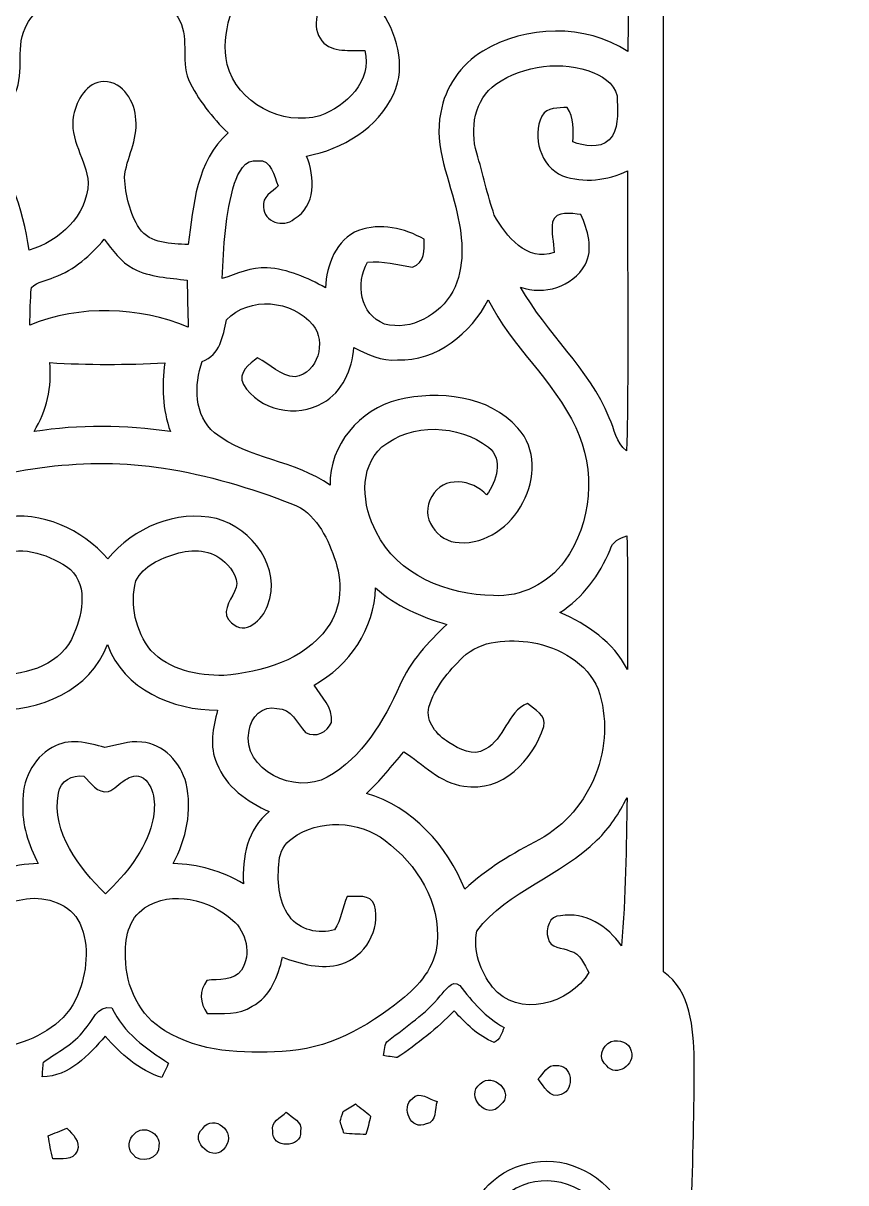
# Model space of a CAD drawing. Header units: centimetres. Extents: x -5.4 to 5.4, y -12.7 to 12.7.
# Drawn here: x -0.62 to 5.4, y -8.07 to 0.43 of the extents above; entities that cross this region are included whole.
import ezdxf

# ---------------------------------------------------------------- set-up
doc = ezdxf.new("R2010")
doc.units = ezdxf.units.CM
doc.header["$MEASUREMENT"] = 0
doc.layers.add('Camada 1', color=7, linetype='Continuous')

msp = doc.modelspace()

# ---------------------------------------------------------------- linework, layer by layer
at = {"layer": 'Camada 1', "color": 156}
for points, knots in [([(-1.06856, 12.66895), (-0.07338, 12.7261), (0.92709, 12.70846), (1.91769, 12.59451), (1.91769, 12.59451), (3.05964, 12.45517), (4.21462, 12.20893), (5.22958, 11.6466), (5.22958, 11.6466), (5.2966, 11.6025), (5.40419, 11.56934), (5.39043, 11.4688), (5.39043, 11.4688), (5.38268, 11.20034), (5.2712, 10.95021), (5.18829, 10.69869), (5.18829, 10.69869), (5.07612, 10.69904), (4.96393, 10.70151), (4.8521, 10.70574), (4.8521, 10.70574), (4.82669, 10.49301), (4.65771, 10.33004), (4.45593, 10.27677), (4.45593, 10.27677), (4.35539, 10.23443), (4.1991, 10.25418), (4.1723, 10.12048), (4.1723, 10.12048), (4.09397, 9.98431), (4.26402, 9.89223), (4.27248, 9.76136), (4.27248, 9.76136), (4.28907, 9.57438), (4.20616, 9.39058), (4.07282, 9.26182), (4.07282, 9.26182), (4.06964, 4.00015), (4.06717, -1.26188), (4.06752, -6.52392), (4.06752, -6.52392), (4.27248, -6.66362), (4.28625, -6.93844), (4.294, -7.16314), (4.294, -7.16314), (4.29436, -7.90363), (4.2499, -8.6427), (4.25097, -9.38318), (4.25097, -9.38318), (4.24144, -10.09049), (4.24921, -10.79816), (4.2365, -11.50513), (4.2365, -11.50513), (4.03718, -11.69387), (3.78459, -11.81735), (3.54541, -11.94859), (3.54541, -11.94859), (2.80282, -12.32358), (1.98825, -12.54371), (1.16416, -12.64214), (1.16416, -12.64214), (0.37923, -12.7247), (-0.41627, -12.72363), (-1.2012, -12.64143), (-1.2012, -12.64143), (-2.01789, -12.5423), (-2.82539, -12.32464), (-3.56234, -11.95422), (-3.56234, -11.95422), (-3.80223, -11.82687), (-4.046, -11.6974), (-4.25379, -11.52102), (-4.25379, -11.52102), (-4.28695, -11.18588), (-4.27214, -10.84826), (-4.27672, -10.51207), (-4.27672, -10.51207), (-4.28271, -9.60191), (-4.27567, -8.69102), (-4.31517, -7.78191), (-4.31517, -7.78191), (-4.31305, -7.44502), (-4.36457, -7.0986), (-4.26931, -6.77016), (-4.26931, -6.77016), (-4.24885, -6.68443), (-4.19559, -6.61423), (-4.13349, -6.55496), (-4.13349, -6.55496), (-4.06964, -6.50592), (-4.09081, -6.41914), (-4.08622, -6.35), (-4.08622, -6.35), (-4.11091, -5.77391), (-4.0774, -5.19747), (-4.09575, -4.62173), (-4.09575, -4.62173), (-4.09716, -0.07126), (-4.09963, 4.47993), (-4.09928, 9.0304), (-4.09928, 9.0304), (-4.10739, 9.12988), (-4.07, 9.25089), (-4.15536, 9.32638), (-4.15536, 9.32638), (-4.31482, 9.50101), (-4.37091, 9.8178), (-4.17512, 9.98677), (-4.17512, 9.98677), (-4.18711, 10.06404), (-4.20933, 10.13918), (-4.23757, 10.21221), (-4.23757, 10.21221), (-4.42348, 10.25666), (-4.62667, 10.29616), (-4.76284, 10.44151), (-4.76284, 10.44151), (-4.8341, 10.51065), (-4.85598, 10.60979), (-4.87079, 10.70397), (-4.87079, 10.70397), (-4.98544, 10.70256), (-5.09975, 10.69939), (-5.2137, 10.69763), (-5.2137, 10.69763), (-5.31071, 10.97103), (-5.43065, 11.24937), (-5.4183, 11.54535), (-5.4183, 11.54535), (-4.98863, 11.82193), (-4.50919, 12.01278), (-4.02412, 12.16836), (-4.02412, 12.16836), (-3.06634, 12.46575), (-2.06657, 12.60404), (-1.06856, 12.66895)], [0, 0, 0, 0, 0.0285714, 0.0285714, 0.0285714, 0.0285714, 0.0571429, 0.0571429, 0.0571429, 0.0571429, 0.0857143, 0.0857143, 0.0857143, 0.0857143, 0.1142857, 0.1142857, 0.1142857, 0.1142857, 0.1428571, 0.1428571, 0.1428571, 0.1428571, 0.1714286, 0.1714286, 0.1714286, 0.1714286, 0.2, 0.2, 0.2, 0.2, 0.2285714, 0.2285714, 0.2285714, 0.2285714, 0.2571429, 0.2571429, 0.2571429, 0.2571429, 0.2857143, 0.2857143, 0.2857143, 0.2857143, 0.3142857, 0.3142857, 0.3142857, 0.3142857, 0.3428571, 0.3428571, 0.3428571, 0.3428571, 0.3714286, 0.3714286, 0.3714286, 0.3714286, 0.4, 0.4, 0.4, 0.4, 0.4285714, 0.4285714, 0.4285714, 0.4285714, 0.4571429, 0.4571429, 0.4571429, 0.4571429, 0.4857143, 0.4857143, 0.4857143, 0.4857143, 0.5142857, 0.5142857, 0.5142857, 0.5142857, 0.5428571, 0.5428571, 0.5428571, 0.5428571, 0.5714286, 0.5714286, 0.5714286, 0.5714286, 0.6, 0.6, 0.6, 0.6, 0.6285714, 0.6285714, 0.6285714, 0.6285714, 0.6571429, 0.6571429, 0.6571429, 0.6571429, 0.6857143, 0.6857143, 0.6857143, 0.6857143, 0.7142857, 0.7142857, 0.7142857, 0.7142857, 0.7428571, 0.7428571, 0.7428571, 0.7428571, 0.7714286, 0.7714286, 0.7714286, 0.7714286, 0.8, 0.8, 0.8, 0.8, 0.8285714, 0.8285714, 0.8285714, 0.8285714, 0.8571429, 0.8571429, 0.8571429, 0.8571429, 0.8857143, 0.8857143, 0.8857143, 0.8857143, 0.9142857, 0.9142857, 0.9142857, 0.9142857, 0.9428571, 0.9428571, 0.9428571, 0.9428571, 1, 1, 1, 1]), ([(2.07963, 1.17756), (2.07963, 1.17756), (2.07963, 1.17756), (2.07963, 1.17756), (2.07963, 1.17756), (1.89934, 1.1063), (1.70249, 1.15958), (1.51623, 1.13171), (1.51623, 1.13171), (1.3215, 1.08584), (1.16592, 0.94192), (1.04985, 0.78527), (1.04985, 0.78527), (0.91617, 0.59655), (0.81915, 0.35877), (0.87171, 0.12522), (0.87171, 0.12522), (0.94438, -0.1584), (1.27458, -0.32702), (1.55046, -0.25188), (1.55046, -0.25188), (1.74201, -0.18062), (1.93674, 0.00387), (1.87854, 0.22718), (1.87854, 0.22718), (1.77236, 0.23388), (1.64394, 0.20672), (1.56457, 0.29739), (1.56457, 0.29739), (1.4859, 0.39792), (1.52259, 0.5669), (1.63583, 0.62723), (1.63583, 0.62723), (1.7519, 0.70272), (1.91169, 0.64805), (1.98649, 0.53939), (1.98649, 0.53939), (2.11172, 0.36159), (2.18687, 0.11852), (2.09196, -0.0896), (2.09196, -0.0896), (1.9759, -0.34042), (1.71732, -0.496), (1.45274, -0.54609), (1.45274, -0.54609), (1.51518, -0.69919), (1.5233, -0.91227), (1.36172, -1.00646), (1.36172, -1.00646), (1.28269, -1.07421), (1.14053, -1.02799), (1.137, -0.91934), (1.137, -0.91934), (1.1236, -0.8449), (1.20156, -0.80997), (1.24354, -0.76446), (1.24354, -0.76446), (1.21391, -0.69249), (1.19839, -0.56938), (1.09431, -0.57996), (1.09431, -0.57996), (0.99764, -0.56656), (0.95215, -0.66852), (0.92569, -0.74365), (0.92569, -0.74365), (0.85407, -0.96943), (0.84561, -1.2086), (0.83467, -1.44356), (0.83467, -1.44356), (0.94085, -1.40828), (1.0481, -1.3596), (1.16275, -1.36489), (1.16275, -1.36489), (1.31585, -1.37371), (1.45908, -1.43686), (1.59103, -1.51095), (1.59103, -1.51095), (1.59914, -1.34408), (1.66792, -1.15746), (1.83373, -1.09007), (1.83373, -1.09007), (1.99354, -1.03363), (2.17063, -1.0728), (2.31422, -1.15569), (2.31422, -1.15569), (2.31846, -1.23506), (2.31775, -1.32679), (2.22956, -1.36065), (2.22956, -1.36065), (2.11983, -1.34372), (2.01117, -1.31056), (1.899, -1.32326), (1.899, -1.32326), (1.81044, -1.4792), (1.8436, -1.70673), (2.02459, -1.77658), (2.02459, -1.77658), (2.22108, -1.8295), (2.42887, -1.70744), (2.52482, -1.53811), (2.52482, -1.53811), (2.6162, -1.36207), (2.60068, -1.15359), (2.55517, -0.96697), (2.55517, -0.96697), (2.50684, -0.72248), (2.38125, -0.48153), (2.43592, -0.22718), (2.43592, -0.22718), (2.46698, -0.04127), (2.58268, 0.12488), (2.74319, 0.2226), (2.74319, 0.2226), (3.06246, 0.4138), (3.49144, 0.42686), (3.80717, 0.21943), (3.80717, 0.21943), (3.80858, 0.44838), (3.81599, 0.67697), (3.81316, 0.90594), (3.81316, 0.90594), (3.73627, 0.84278), (3.65901, 0.77752), (3.56763, 0.73589), (3.56763, 0.73589), (3.42688, 0.66922), (3.2639, 0.68615), (3.12103, 0.62723), (3.12103, 0.62723), (2.98379, 0.56938), (2.82151, 0.5736), (2.68993, 0.64381), (2.68993, 0.64381), (2.62924, 0.67804), (2.56821, 0.73483), (2.5675, 0.80963), (2.5675, 0.80963), (2.56187, 1.05268), (2.56786, 1.29611), (2.56716, 1.53952), (2.56716, 1.53952), (2.43311, 1.3864), (2.27646, 1.24283), (2.07963, 1.17756)], [0, 0, 0, 0, 0.027027, 0.027027, 0.027027, 0.027027, 0.0540541, 0.0540541, 0.0540541, 0.0540541, 0.0810811, 0.0810811, 0.0810811, 0.0810811, 0.1081081, 0.1081081, 0.1081081, 0.1081081, 0.1351351, 0.1351351, 0.1351351, 0.1351351, 0.1621622, 0.1621622, 0.1621622, 0.1621622, 0.1891892, 0.1891892, 0.1891892, 0.1891892, 0.2162162, 0.2162162, 0.2162162, 0.2162162, 0.2432432, 0.2432432, 0.2432432, 0.2432432, 0.2702703, 0.2702703, 0.2702703, 0.2702703, 0.2972973, 0.2972973, 0.2972973, 0.2972973, 0.3243243, 0.3243243, 0.3243243, 0.3243243, 0.3513514, 0.3513514, 0.3513514, 0.3513514, 0.3783784, 0.3783784, 0.3783784, 0.3783784, 0.4054054, 0.4054054, 0.4054054, 0.4054054, 0.4324324, 0.4324324, 0.4324324, 0.4324324, 0.4594595, 0.4594595, 0.4594595, 0.4594595, 0.4864865, 0.4864865, 0.4864865, 0.4864865, 0.5135135, 0.5135135, 0.5135135, 0.5135135, 0.5405405, 0.5405405, 0.5405405, 0.5405405, 0.5675676, 0.5675676, 0.5675676, 0.5675676, 0.5945946, 0.5945946, 0.5945946, 0.5945946, 0.6216216, 0.6216216, 0.6216216, 0.6216216, 0.6486486, 0.6486486, 0.6486486, 0.6486486, 0.6756757, 0.6756757, 0.6756757, 0.6756757, 0.7027027, 0.7027027, 0.7027027, 0.7027027, 0.7297297, 0.7297297, 0.7297297, 0.7297297, 0.7567568, 0.7567568, 0.7567568, 0.7567568, 0.7837838, 0.7837838, 0.7837838, 0.7837838, 0.8108108, 0.8108108, 0.8108108, 0.8108108, 0.8378378, 0.8378378, 0.8378378, 0.8378378, 0.8648649, 0.8648649, 0.8648649, 0.8648649, 0.8918919, 0.8918919, 0.8918919, 0.8918919, 0.9189189, 0.9189189, 0.9189189, 0.9189189, 0.9459459, 0.9459459, 0.9459459, 0.9459459, 1, 1, 1, 1]), ([(-0.28539, 0.67203), (-0.28539, 0.67203), (-0.28539, 0.67203), (-0.28539, 0.67203), (-0.28539, 0.67203), (-0.40357, 0.59302), (-0.5535, 0.5334), (-0.60959, 0.39158), (-0.60959, 0.39158), (-0.68615, 0.23142), (-0.60184, 0.0388), (-0.69956, -0.11394), (-0.69956, -0.11394), (-0.76482, -0.23283), (-0.86501, -0.32702), (-0.97296, -0.40674), (-0.97296, -0.40674), (-0.72036, -0.60854), (-0.62652, -0.9292), (-0.57996, -1.23613), (-0.57996, -1.23613), (-0.35913, -1.16699), (-0.15558, -0.98565), (-0.14676, -0.74117), (-0.14676, -0.74117), (-0.16016, -0.57221), (-0.29069, -0.42262), (-0.25435, -0.24659), (-0.25435, -0.24659), (-0.23071, -0.13616), (-0.16121, -0.00212), (-0.0321, -0.00034), (-0.0321, -0.00034), (0.10936, 0.0007), (0.19861, -0.15239), (0.20072, -0.27975), (0.20072, -0.27975), (0.21978, -0.42862), (0.13158, -0.55986), (0.11747, -0.70379), (0.11747, -0.70379), (0.12876, -0.83255), (0.15592, -0.9666), (0.22789, -1.07631), (0.22789, -1.07631), (0.30868, -1.18921), (0.46002, -1.18745), (0.5842, -1.19486), (0.5842, -1.19486), (0.62442, -0.9084), (0.64416, -0.58103), (0.87806, -0.37677), (0.87806, -0.37677), (0.75988, -0.26353), (0.65687, -0.13299), (0.58702, 0.01517), (0.58702, 0.01517), (0.52951, 0.16157), (0.59689, 0.33513), (0.5094, 0.47237), (0.5094, 0.47237), (0.45402, 0.56127), (0.35243, 0.60184), (0.26882, 0.65792), (0.26882, 0.65792), (0.16369, 0.7179), (0.07691, 0.80186), (-0.01729, 0.87595), (-0.01729, 0.87595), (-0.10971, 0.81209), (-0.18732, 0.72848), (-0.28539, 0.67203)], [0, 0, 0, 0, 0.0526316, 0.0526316, 0.0526316, 0.0526316, 0.1052632, 0.1052632, 0.1052632, 0.1052632, 0.1578947, 0.1578947, 0.1578947, 0.1578947, 0.2105263, 0.2105263, 0.2105263, 0.2105263, 0.2631579, 0.2631579, 0.2631579, 0.2631579, 0.3157895, 0.3157895, 0.3157895, 0.3157895, 0.3684211, 0.3684211, 0.3684211, 0.3684211, 0.4210526, 0.4210526, 0.4210526, 0.4210526, 0.4736842, 0.4736842, 0.4736842, 0.4736842, 0.5263158, 0.5263158, 0.5263158, 0.5263158, 0.5789474, 0.5789474, 0.5789474, 0.5789474, 0.6315789, 0.6315789, 0.6315789, 0.6315789, 0.6842105, 0.6842105, 0.6842105, 0.6842105, 0.7368421, 0.7368421, 0.7368421, 0.7368421, 0.7894737, 0.7894737, 0.7894737, 0.7894737, 0.8421053, 0.8421053, 0.8421053, 0.8421053, 0.8947368, 0.8947368, 0.8947368, 0.8947368, 1, 1, 1, 1]), ([(2.8402, -0.01869), (2.8402, -0.01869), (2.8402, -0.01869), (2.8402, -0.01869), (2.8402, -0.01869), (2.68357, -0.13124), (2.64724, -0.34712), (2.6998, -0.52351), (2.6998, -0.52351), (2.74425, -0.67451), (2.77777, -0.82937), (2.82821, -0.97861), (2.82821, -0.97861), (2.91429, -1.13242), (3.06775, -1.32432), (3.26777, -1.2527), (3.26777, -1.2527), (3.26354, -1.17792), (3.2452, -1.10348), (3.25402, -1.02834), (3.25402, -1.02834), (3.28507, -0.94051), (3.3916, -0.96872), (3.46251, -0.97367), (3.46251, -0.97367), (3.51367, -1.08761), (3.55599, -1.22485), (3.49391, -1.34301), (3.49391, -1.34301), (3.40113, -1.50283), (3.19229, -1.56915), (3.02119, -1.506), (3.02119, -1.506), (3.21062, -1.84326), (3.52142, -2.10114), (3.671, -2.46308), (3.671, -2.46308), (3.7091, -2.54565), (3.71897, -2.64759), (3.79801, -2.7051), (3.79801, -2.7051), (3.81565, -2.02177), (3.80118, -1.33738), (3.80541, -0.65369), (3.80541, -0.65369), (3.65865, -0.72531), (3.48368, -0.74507), (3.32846, -0.69003), (3.32846, -0.69003), (3.16723, -0.62052), (3.10161, -0.40604), (3.17712, -0.25259), (3.17712, -0.25259), (3.2138, -0.18345), (3.29812, -0.19614), (3.36337, -0.18908), (3.36337, -0.18908), (3.41171, -0.26563), (3.41136, -0.35453), (3.40289, -0.44167), (3.40289, -0.44167), (3.48755, -0.47342), (3.59657, -0.49388), (3.67064, -0.42791), (3.67064, -0.42791), (3.74297, -0.35243), (3.72957, -0.23707), (3.72991, -0.14111), (3.72991, -0.14111), (3.73591, -0.0381), (3.64243, 0.02928), (3.55776, 0.06419), (3.55776, 0.06419), (3.32527, 0.1584), (3.04587, 0.12171), (2.8402, -0.01869)], [0, 0, 0, 0, 0.05, 0.05, 0.05, 0.05, 0.1, 0.1, 0.1, 0.1, 0.15, 0.15, 0.15, 0.15, 0.2, 0.2, 0.2, 0.2, 0.25, 0.25, 0.25, 0.25, 0.3, 0.3, 0.3, 0.3, 0.35, 0.35, 0.35, 0.35, 0.4, 0.4, 0.4, 0.4, 0.45, 0.45, 0.45, 0.45, 0.5, 0.5, 0.5, 0.5, 0.55, 0.55, 0.55, 0.55, 0.6, 0.6, 0.6, 0.6, 0.65, 0.65, 0.65, 0.65, 0.7, 0.7, 0.7, 0.7, 0.75, 0.75, 0.75, 0.75, 0.8, 0.8, 0.8, 0.8, 0.85, 0.85, 0.85, 0.85, 0.9, 0.9, 0.9, 0.9, 1, 1, 1, 1]), ([(-0.39758, -1.43298), (-0.39758, -1.43298), (-0.39758, -1.43298), (-0.39758, -1.43298), (-0.39758, -1.43298), (-0.45191, -1.45979), (-0.52034, -1.46578), (-0.56409, -1.50917), (-0.56409, -1.50917), (-0.57291, -1.60055), (-0.5715, -1.69262), (-0.57538, -1.78469), (-0.57538, -1.78469), (-0.20778, -1.63442), (0.22083, -1.64853), (0.58596, -1.79882), (0.58596, -1.79882), (0.58137, -1.68451), (0.57855, -1.5702), (0.57855, -1.45625), (0.57855, -1.45625), (0.44555, -1.43544), (0.30373, -1.43544), (0.18274, -1.36983), (0.18274, -1.36983), (0.09136, -1.32115), (0.02892, -1.23542), (-0.02962, -1.15359), (-0.02962, -1.15359), (-0.12841, -1.27353), (-0.2487, -1.38041), (-0.39758, -1.43298)], [0, 0, 0, 0, 0.1111111, 0.1111111, 0.1111111, 0.1111111, 0.2222222, 0.2222222, 0.2222222, 0.2222222, 0.3333333, 0.3333333, 0.3333333, 0.3333333, 0.4444444, 0.4444444, 0.4444444, 0.4444444, 0.5555556, 0.5555556, 0.5555556, 0.5555556, 0.6666667, 0.6666667, 0.6666667, 0.6666667, 0.7777778, 0.7777778, 0.7777778, 0.7777778, 1, 1, 1, 1]), ([(2.11807, -2.04011), (2.11807, -2.04011), (2.11807, -2.04011), (2.11807, -2.04011), (2.11807, -2.04011), (2.00342, -2.04857), (1.899, -1.99813), (1.79951, -1.94909), (1.79951, -1.94909), (1.78647, -2.10784), (1.71591, -2.27436), (1.57127, -2.35444), (1.57127, -2.35444), (1.38289, -2.46909), (1.10489, -2.40982), (0.99024, -2.21896), (0.99024, -2.21896), (0.94402, -2.13077), (1.03504, -2.0701), (1.09431, -2.02388), (1.09431, -2.02388), (1.18497, -2.07081), (1.2633, -2.159), (1.36983, -2.16288), (1.36983, -2.16288), (1.53458, -2.13642), (1.59985, -1.90605), (1.4993, -1.78257), (1.4993, -1.78257), (1.34796, -1.59985), (1.03363, -1.56951), (0.86571, -1.74659), (0.86571, -1.74659), (0.8403, -1.86619), (0.81915, -2.00271), (0.68721, -2.05069), (0.68721, -2.05069), (0.629, -2.2232), (0.62688, -2.44722), (0.77786, -2.57386), (0.77786, -2.57386), (1.02799, -2.76825), (1.36842, -2.77318), (1.62453, -2.95804), (1.62453, -2.95804), (1.61819, -2.66381), (1.84255, -2.40064), (2.12372, -2.33221), (2.12372, -2.33221), (2.42288, -2.26236), (2.78589, -2.29729), (3.00177, -2.53894), (3.00177, -2.53894), (3.27625, -2.84621), (2.96757, -3.4043), (2.5714, -3.37855), (2.5714, -3.37855), (2.40946, -3.37538), (2.27507, -3.18557), (2.37137, -3.04024), (2.37137, -3.04024), (2.4518, -2.88607), (2.66912, -2.91324), (2.77176, -3.0293), (2.77176, -3.0293), (2.84339, -2.93088), (2.89806, -2.77001), (2.78553, -2.67935), (2.78553, -2.67935), (2.5668, -2.5093), (2.22215, -2.50013), (2.00483, -2.67687), (2.00483, -2.67687), (1.83056, -2.83598), (1.86231, -3.10868), (1.9632, -3.29988), (1.9632, -3.29988), (2.11807, -3.61597), (2.48742, -3.76307), (2.82292, -3.7666), (2.82292, -3.7666), (3.02541, -3.77859), (3.22509, -3.677), (3.34256, -3.5133), (3.34256, -3.5133), (3.54541, -3.23532), (3.57399, -2.84373), (3.42477, -2.53505), (3.42477, -2.53505), (3.2639, -2.18792), (2.95239, -1.94132), (2.78411, -1.59807), (2.78411, -1.59807), (2.65782, -1.84538), (2.407, -2.04998), (2.11807, -2.04011)], [0, 0, 0, 0, 0.04, 0.04, 0.04, 0.04, 0.08, 0.08, 0.08, 0.08, 0.12, 0.12, 0.12, 0.12, 0.16, 0.16, 0.16, 0.16, 0.2, 0.2, 0.2, 0.2, 0.24, 0.24, 0.24, 0.24, 0.28, 0.28, 0.28, 0.28, 0.32, 0.32, 0.32, 0.32, 0.36, 0.36, 0.36, 0.36, 0.4, 0.4, 0.4, 0.4, 0.44, 0.44, 0.44, 0.44, 0.48, 0.48, 0.48, 0.48, 0.52, 0.52, 0.52, 0.52, 0.56, 0.56, 0.56, 0.56, 0.6, 0.6, 0.6, 0.6, 0.64, 0.64, 0.64, 0.64, 0.68, 0.68, 0.68, 0.68, 0.72, 0.72, 0.72, 0.72, 0.76, 0.76, 0.76, 0.76, 0.8, 0.8, 0.8, 0.8, 0.84, 0.84, 0.84, 0.84, 0.88, 0.88, 0.88, 0.88, 0.92, 0.92, 0.92, 0.92, 1, 1, 1, 1]), ([(-0.42932, -2.05951), (-0.42932, -2.05951), (-0.42932, -2.05951), (-0.42932, -2.05951), (-0.42932, -2.05951), (-0.41063, -2.23697), (-0.45191, -2.41265), (-0.54434, -2.5647), (-0.54434, -2.5647), (-0.21378, -2.51213), (0.12381, -2.51741), (0.45507, -2.56399), (0.45507, -2.56399), (0.39511, -2.40276), (0.39334, -2.2299), (0.41346, -2.06128), (0.41346, -2.06128), (0.13263, -2.07573), (-0.14887, -2.07644), (-0.42932, -2.05951)], [0, 0, 0, 0, 0.1666667, 0.1666667, 0.1666667, 0.1666667, 0.3333333, 0.3333333, 0.3333333, 0.3333333, 0.5, 0.5, 0.5, 0.5, 0.6666667, 0.6666667, 0.6666667, 0.6666667, 1, 1, 1, 1]), ([(-1.27423, -3.03354), (-1.27423, -3.03354), (-1.27423, -3.03354), (-1.27423, -3.03354), (-1.27423, -3.03354), (-1.52293, -3.12666), (-1.66652, -3.38349), (-1.70568, -3.63431), (-1.70568, -3.63431), (-1.73389, -3.80929), (-1.66263, -3.99062), (-1.52929, -4.10598), (-1.52929, -4.10598), (-1.33244, -4.27708), (-1.06432, -4.3434), (-0.80856, -4.35222), (-0.80856, -4.35222), (-0.59407, -4.34516), (-0.33513, -4.26931), (-0.2533, -4.04707), (-0.2533, -4.04707), (-0.18345, -3.89254), (-0.14498, -3.66501), (-0.30585, -3.55282), (-0.30585, -3.55282), (-0.45437, -3.46004), (-0.65792, -3.38632), (-0.82161, -3.48438), (-0.82161, -3.48438), (-0.90275, -3.52777), (-0.93698, -3.61667), (-0.96838, -3.69746), (-0.96838, -3.69746), (-0.9338, -3.75708), (-0.89005, -3.81353), (-0.87029, -3.88055), (-0.87029, -3.88055), (-0.88723, -3.94864), (-0.94862, -4.01389), (-1.0241, -4.00332), (-1.0241, -4.00332), (-1.13135, -3.96416), (-1.19133, -3.85056), (-1.21038, -3.74402), (-1.21038, -3.74402), (-1.23789, -3.48543), (-1.02376, -3.24908), (-0.77927, -3.19617), (-0.77927, -3.19617), (-0.49001, -3.14218), (-0.19332, -3.28012), (-0.00458, -3.49708), (-0.00458, -3.49708), (0.1845, -3.26989), (0.49776, -3.13443), (0.79199, -3.2025), (0.79199, -3.2025), (1.05728, -3.27271), (1.27316, -3.56622), (1.16733, -3.84033), (1.16733, -3.84033), (1.13242, -3.94124), (1.00153, -4.06858), (0.9024, -3.96487), (0.9024, -3.96487), (0.81597, -3.90348), (0.89429, -3.80505), (0.92499, -3.73591), (0.92499, -3.73591), (0.97013, -3.65901), (0.90981, -3.57363), (0.85372, -3.52212), (0.85372, -3.52212), (0.75952, -3.429), (0.61382, -3.41982), (0.49388, -3.46039), (0.49388, -3.46039), (0.38099, -3.49496), (0.25717, -3.54717), (0.20179, -3.65901), (0.20179, -3.65901), (0.15487, -3.83258), (0.20072, -4.02731), (0.3115, -4.16772), (0.3115, -4.16772), (0.44591, -4.31129), (0.6558, -4.35539), (0.84596, -4.35115), (0.84596, -4.35115), (1.12572, -4.32859), (1.43157, -4.24074), (1.60479, -4.00332), (1.60479, -4.00332), (1.71591, -3.85621), (1.71626, -3.65478), (1.65593, -3.48721), (1.65593, -3.48721), (1.59914, -3.32987), (1.51518, -3.15877), (1.34866, -3.09527), (1.34866, -3.09527), (1.04386, -2.97673), (0.72743, -2.8843), (0.40428, -2.83174), (0.40428, -2.83174), (-0.16016, -2.74884), (-0.74471, -2.82292), (-1.27423, -3.03354)], [0, 0, 0, 0, 0.0357143, 0.0357143, 0.0357143, 0.0357143, 0.0714286, 0.0714286, 0.0714286, 0.0714286, 0.1071429, 0.1071429, 0.1071429, 0.1071429, 0.1428571, 0.1428571, 0.1428571, 0.1428571, 0.1785714, 0.1785714, 0.1785714, 0.1785714, 0.2142857, 0.2142857, 0.2142857, 0.2142857, 0.25, 0.25, 0.25, 0.25, 0.2857143, 0.2857143, 0.2857143, 0.2857143, 0.3214286, 0.3214286, 0.3214286, 0.3214286, 0.3571429, 0.3571429, 0.3571429, 0.3571429, 0.3928571, 0.3928571, 0.3928571, 0.3928571, 0.4285714, 0.4285714, 0.4285714, 0.4285714, 0.4642857, 0.4642857, 0.4642857, 0.4642857, 0.5, 0.5, 0.5, 0.5, 0.5357143, 0.5357143, 0.5357143, 0.5357143, 0.5714286, 0.5714286, 0.5714286, 0.5714286, 0.6071429, 0.6071429, 0.6071429, 0.6071429, 0.6428571, 0.6428571, 0.6428571, 0.6428571, 0.6785714, 0.6785714, 0.6785714, 0.6785714, 0.7142857, 0.7142857, 0.7142857, 0.7142857, 0.75, 0.75, 0.75, 0.75, 0.7857143, 0.7857143, 0.7857143, 0.7857143, 0.8214286, 0.8214286, 0.8214286, 0.8214286, 0.8571429, 0.8571429, 0.8571429, 0.8571429, 0.8928571, 0.8928571, 0.8928571, 0.8928571, 0.9285714, 0.9285714, 0.9285714, 0.9285714, 1, 1, 1, 1]), ([(3.6777, -3.43005), (3.6777, -3.43005), (3.6777, -3.43005), (3.6777, -3.43005), (3.6777, -3.43005), (3.60115, -3.61526), (3.47802, -3.78071), (3.30941, -3.89113), (3.30941, -3.89113), (3.51119, -3.97686), (3.69992, -4.10703), (3.8033, -4.30671), (3.8033, -4.30671), (3.80259, -3.98003), (3.81105, -3.65371), (3.79906, -3.32739), (3.79906, -3.32739), (3.74614, -3.34644), (3.69252, -3.37043), (3.6777, -3.43005)], [0, 0, 0, 0, 0.1666667, 0.1666667, 0.1666667, 0.1666667, 0.3333333, 0.3333333, 0.3333333, 0.3333333, 0.5, 0.5, 0.5, 0.5, 0.6666667, 0.6666667, 0.6666667, 0.6666667, 1, 1, 1, 1]), ([(1.95862, -3.70945), (1.95862, -3.70945), (1.95862, -3.70945), (1.95862, -3.70945), (1.95862, -3.70945), (1.94839, -4.00931), (1.76847, -4.27918), (1.50812, -4.42207), (1.50812, -4.42207), (1.56174, -4.50639), (1.64853, -4.58681), (1.63583, -4.69582), (1.63583, -4.69582), (1.60548, -4.76815), (1.51694, -4.81117), (1.44604, -4.76849), (1.44604, -4.76849), (1.37971, -4.70675), (1.34408, -4.58752), (1.23577, -4.59458), (1.23577, -4.59458), (1.13171, -4.56635), (1.0414, -4.65737), (1.03116, -4.7558), (1.03116, -4.7558), (0.9726, -5.04754), (1.37512, -5.22676), (1.60338, -5.09729), (1.60338, -5.09729), (1.86124, -4.9537), (2.01894, -4.68524), (2.13642, -4.42348), (2.13642, -4.42348), (2.21156, -4.2485), (2.34421, -4.10845), (2.47931, -3.97791), (2.47931, -3.97791), (2.29129, -3.92077), (2.10502, -3.84422), (1.95862, -3.70945)], [0, 0, 0, 0, 0.0909091, 0.0909091, 0.0909091, 0.0909091, 0.1818182, 0.1818182, 0.1818182, 0.1818182, 0.2727273, 0.2727273, 0.2727273, 0.2727273, 0.3636364, 0.3636364, 0.3636364, 0.3636364, 0.4545455, 0.4545455, 0.4545455, 0.4545455, 0.5454545, 0.5454545, 0.5454545, 0.5454545, 0.6363636, 0.6363636, 0.6363636, 0.6363636, 0.7272727, 0.7272727, 0.7272727, 0.7272727, 0.8181818, 0.8181818, 0.8181818, 0.8181818, 1, 1, 1, 1]), ([(-0.84454, -4.6048), (-0.84454, -4.6048), (-0.84454, -4.6048), (-0.84454, -4.6048), (-0.84454, -4.6048), (-0.80715, -4.72298), (-0.77435, -4.85422), (-0.82727, -4.97346), (-0.82727, -4.97346), (-0.88511, -5.15691), (-1.05092, -5.27332), (-1.21778, -5.35057), (-1.21778, -5.35057), (-1.0555, -5.47687), (-1.01988, -5.68501), (-1.03222, -5.87903), (-1.03222, -5.87903), (-0.87558, -5.78555), (-0.69708, -5.73546), (-0.51469, -5.72981), (-0.51469, -5.72981), (-0.58349, -5.59328), (-0.63641, -5.44405), (-0.62618, -5.28884), (-0.62618, -5.28884), (-0.63253, -5.12762), (-0.55633, -4.95757), (-0.41063, -4.87927), (-0.41063, -4.87927), (-0.29245, -4.8073), (-0.14958, -4.84363), (-0.02611, -4.87927), (-0.02611, -4.87927), (0.06349, -4.86375), (0.15168, -4.82706), (0.24448, -4.83975), (0.24448, -4.83975), (0.40534, -4.85315), (0.53128, -4.99075), (0.57043, -5.14173), (0.57043, -5.14173), (0.61595, -5.34175), (0.57255, -5.55166), (0.47449, -5.72947), (0.47449, -5.72947), (0.65546, -5.73475), (0.83361, -5.78484), (0.98953, -5.87762), (0.98953, -5.87762), (0.98212, -5.6843), (1.01706, -5.47582), (1.17934, -5.34952), (1.17934, -5.34952), (1.01881, -5.27685), (0.85901, -5.1689), (0.79587, -4.99638), (0.79587, -4.99638), (0.7373, -4.87186), (0.76624, -4.73251), (0.80081, -4.60621), (0.80081, -4.60621), (0.47308, -4.60621), (0.11077, -4.45416), (-0.00599, -4.12503), (-0.00599, -4.12503), (-0.13088, -4.46193), (-0.50623, -4.6161), (-0.84454, -4.6048)], [0, 0, 0, 0, 0.0555556, 0.0555556, 0.0555556, 0.0555556, 0.1111111, 0.1111111, 0.1111111, 0.1111111, 0.1666667, 0.1666667, 0.1666667, 0.1666667, 0.2222222, 0.2222222, 0.2222222, 0.2222222, 0.2777778, 0.2777778, 0.2777778, 0.2777778, 0.3333333, 0.3333333, 0.3333333, 0.3333333, 0.3888889, 0.3888889, 0.3888889, 0.3888889, 0.4444444, 0.4444444, 0.4444444, 0.4444444, 0.5, 0.5, 0.5, 0.5, 0.5555556, 0.5555556, 0.5555556, 0.5555556, 0.6111111, 0.6111111, 0.6111111, 0.6111111, 0.6666667, 0.6666667, 0.6666667, 0.6666667, 0.7222222, 0.7222222, 0.7222222, 0.7222222, 0.7777778, 0.7777778, 0.7777778, 0.7777778, 0.8333333, 0.8333333, 0.8333333, 0.8333333, 0.8888889, 0.8888889, 0.8888889, 0.8888889, 1, 1, 1, 1]), ([(2.59749, -4.21852), (2.59749, -4.21852), (2.59749, -4.21852), (2.59749, -4.21852), (2.59749, -4.21852), (2.49273, -4.32187), (2.39182, -4.44005), (2.34879, -4.58364), (2.34879, -4.58364), (2.32339, -4.69299), (2.40805, -4.78861), (2.49485, -4.84222), (2.49485, -4.84222), (2.57174, -4.89055), (2.67404, -4.94875), (2.76189, -4.89196), (2.76189, -4.89196), (2.90617, -4.81787), (2.91923, -4.61963), (3.07233, -4.55648), (3.07233, -4.55648), (3.12173, -4.60409), (3.21344, -4.64043), (3.19088, -4.72581), (3.19088, -4.72581), (3.11431, -4.97134), (2.8829, -5.21158), (2.6049, -5.1622), (2.6049, -5.1622), (2.42746, -5.14173), (2.3054, -4.99709), (2.16605, -4.91137), (2.16605, -4.91137), (2.0761, -5.01438), (1.99248, -5.12375), (1.89089, -5.21582), (1.89089, -5.21582), (2.22744, -5.31459), (2.48496, -5.59822), (2.6116, -5.91819), (2.6116, -5.91819), (2.77318, -5.76791), (2.96333, -5.65431), (3.15877, -5.55412), (3.15877, -5.55412), (3.538, -5.3467), (3.73379, -4.86233), (3.58846, -4.4524), (3.58846, -4.4524), (3.51048, -4.25591), (3.30446, -4.14796), (3.1069, -4.11056), (3.1069, -4.11056), (2.9337, -4.08657), (2.7312, -4.08834), (2.59749, -4.21852)], [0, 0, 0, 0, 0.0666667, 0.0666667, 0.0666667, 0.0666667, 0.1333333, 0.1333333, 0.1333333, 0.1333333, 0.2, 0.2, 0.2, 0.2, 0.2666667, 0.2666667, 0.2666667, 0.2666667, 0.3333333, 0.3333333, 0.3333333, 0.3333333, 0.4, 0.4, 0.4, 0.4, 0.4666667, 0.4666667, 0.4666667, 0.4666667, 0.5333333, 0.5333333, 0.5333333, 0.5333333, 0.6, 0.6, 0.6, 0.6, 0.6666667, 0.6666667, 0.6666667, 0.6666667, 0.7333333, 0.7333333, 0.7333333, 0.7333333, 0.8, 0.8, 0.8, 0.8, 0.8666667, 0.8666667, 0.8666667, 0.8666667, 1, 1, 1, 1]), ([(-0.36617, -5.21475), (-0.36617, -5.21475), (-0.36617, -5.21475), (-0.36617, -5.21475), (-0.36617, -5.21475), (-0.41627, -5.50686), (-0.21554, -5.75804), (-0.02187, -5.951), (-0.02187, -5.951), (0.13053, -5.80707), (0.26987, -5.63633), (0.32173, -5.42924), (0.32173, -5.42924), (0.34748, -5.31883), (0.34995, -5.18478), (0.25822, -5.10292), (0.25822, -5.10292), (0.15487, -5.04754), (0.08536, -5.16361), (0.00175, -5.20242), (0.00175, -5.20242), (-0.0822, -5.21723), (-0.1277, -5.1382), (-0.17992, -5.08952), (-0.17992, -5.08952), (-0.26775, -5.07858), (-0.34924, -5.12268), (-0.36617, -5.21475)], [0, 0, 0, 0, 0.125, 0.125, 0.125, 0.125, 0.25, 0.25, 0.25, 0.25, 0.375, 0.375, 0.375, 0.375, 0.5, 0.5, 0.5, 0.5, 0.625, 0.625, 0.625, 0.625, 0.75, 0.75, 0.75, 0.75, 1, 1, 1, 1]), ([(3.5814, -5.55695), (3.5814, -5.55695), (3.5814, -5.55695), (3.5814, -5.55695), (3.5814, -5.55695), (3.31998, -5.82083), (2.9284, -5.92525), (2.69945, -6.22406), (2.69945, -6.22406), (2.67053, -6.36798), (2.72767, -6.5211), (2.81586, -6.63504), (2.81586, -6.63504), (2.99826, -6.86717), (3.38666, -6.75922), (3.52142, -6.5285), (3.52142, -6.5285), (3.48614, -6.46888), (3.46075, -6.38668), (3.38384, -6.37117), (3.38384, -6.37117), (3.32951, -6.34223), (3.23249, -6.35316), (3.22297, -6.27591), (3.22297, -6.27591), (3.19899, -6.211), (3.2332, -6.10799), (3.31435, -6.11222), (3.31435, -6.11222), (3.49425, -6.08224), (3.66112, -6.18842), (3.76025, -6.33201), (3.76025, -6.33201), (3.7906, -5.9711), (3.79659, -5.60916), (3.80118, -5.24756), (3.80118, -5.24756), (3.7419, -5.35975), (3.67488, -5.46946), (3.5814, -5.55695)], [0, 0, 0, 0, 0.0909091, 0.0909091, 0.0909091, 0.0909091, 0.1818182, 0.1818182, 0.1818182, 0.1818182, 0.2727273, 0.2727273, 0.2727273, 0.2727273, 0.3636364, 0.3636364, 0.3636364, 0.3636364, 0.4545455, 0.4545455, 0.4545455, 0.4545455, 0.5454545, 0.5454545, 0.5454545, 0.5454545, 0.6363636, 0.6363636, 0.6363636, 0.6363636, 0.7272727, 0.7272727, 0.7272727, 0.7272727, 0.8181818, 0.8181818, 0.8181818, 0.8181818, 1, 1, 1, 1]), ([(-2.04082, -5.54177), (-2.04082, -5.54177), (-2.04082, -5.54177), (-2.04082, -5.54177), (-2.04082, -5.54177), (-2.2987, -5.71887), (-2.49449, -6.03144), (-2.44264, -6.35316), (-2.44264, -6.35316), (-2.41158, -6.53908), (-2.26377, -6.67173), (-2.12054, -6.77932), (-2.12054, -6.77932), (-1.89301, -6.94831), (-1.62913, -7.09083), (-1.34055, -7.10459), (-1.34055, -7.10459), (-1.12606, -7.11624), (-0.90628, -7.12187), (-0.69814, -7.05943), (-0.69814, -7.05943), (-0.50236, -7.00792), (-0.30656, -6.89115), (-0.22542, -6.69678), (-0.22542, -6.69678), (-0.15909, -6.53097), (-0.13263, -6.33482), (-0.20884, -6.16761), (-0.20884, -6.16761), (-0.27481, -6.02368), (-0.45332, -5.97041), (-0.60042, -5.98769), (-0.60042, -5.98769), (-0.74295, -6.00886), (-0.88864, -6.06602), (-0.98283, -6.17855), (-0.98283, -6.17855), (-1.05833, -6.26145), (-1.07102, -6.39127), (-1.02693, -6.49181), (-1.02693, -6.49181), (-0.97861, -6.58847), (-0.86184, -6.56872), (-0.77435, -6.59553), (-0.77435, -6.59553), (-0.68085, -6.64069), (-0.69532, -6.7878), (-0.79058, -6.82237), (-0.79058, -6.82237), (-0.92638, -6.85236), (-1.07597, -6.81319), (-1.1751, -6.71476), (-1.1751, -6.71476), (-1.26118, -6.63468), (-1.28588, -6.51581), (-1.3215, -6.40856), (-1.3215, -6.40856), (-1.46473, -6.47982), (-1.64112, -6.51686), (-1.79175, -6.44701), (-1.79175, -6.44701), (-1.94451, -6.37645), (-2.03059, -6.1923), (-1.9872, -6.03037), (-1.9872, -6.03037), (-1.95757, -5.94395), (-1.85632, -5.97675), (-1.78752, -5.97358), (-1.78752, -5.97358), (-1.75331, -6.05296), (-1.7519, -6.1528), (-1.6898, -6.21629), (-1.6898, -6.21629), (-1.55081, -6.25827), (-1.38394, -6.1923), (-1.32927, -6.05367), (-1.32927, -6.05367), (-1.27387, -5.9129), (-1.25482, -5.73439), (-1.33349, -5.59964), (-1.33349, -5.59964), (-1.50707, -5.40173), (-1.83127, -5.40066), (-2.04082, -5.54177)], [0, 0, 0, 0, 0.0454545, 0.0454545, 0.0454545, 0.0454545, 0.0909091, 0.0909091, 0.0909091, 0.0909091, 0.1363636, 0.1363636, 0.1363636, 0.1363636, 0.1818182, 0.1818182, 0.1818182, 0.1818182, 0.2272727, 0.2272727, 0.2272727, 0.2272727, 0.2727273, 0.2727273, 0.2727273, 0.2727273, 0.3181818, 0.3181818, 0.3181818, 0.3181818, 0.3636364, 0.3636364, 0.3636364, 0.3636364, 0.4090909, 0.4090909, 0.4090909, 0.4090909, 0.4545455, 0.4545455, 0.4545455, 0.4545455, 0.5, 0.5, 0.5, 0.5, 0.5454545, 0.5454545, 0.5454545, 0.5454545, 0.5909091, 0.5909091, 0.5909091, 0.5909091, 0.6363636, 0.6363636, 0.6363636, 0.6363636, 0.6818182, 0.6818182, 0.6818182, 0.6818182, 0.7272727, 0.7272727, 0.7272727, 0.7272727, 0.7727273, 0.7727273, 0.7727273, 0.7727273, 0.8181818, 0.8181818, 0.8181818, 0.8181818, 0.8636364, 0.8636364, 0.8636364, 0.8636364, 0.9090909, 0.9090909, 0.9090909, 0.9090909, 1, 1, 1, 1]), ([(1.34654, -5.54601), (1.34654, -5.54601), (1.34654, -5.54601), (1.34654, -5.54601), (1.34654, -5.54601), (1.29151, -5.5827), (1.25694, -5.64515), (1.25236, -5.71112), (1.25236, -5.71112), (1.23718, -5.84799), (1.24178, -6.00039), (1.32644, -6.11645), (1.32644, -6.11645), (1.39912, -6.21841), (1.54164, -6.24804), (1.6577, -6.21488), (1.6577, -6.21488), (1.70709, -6.14257), (1.7152, -6.05013), (1.75048, -5.97076), (1.75048, -5.97076), (1.82033, -5.975), (1.91981, -5.94888), (1.95085, -6.03462), (1.95085, -6.03462), (1.99743, -6.21276), (1.88136, -6.41456), (1.70461, -6.46606), (1.70461, -6.46606), (1.56104, -6.51016), (1.41181, -6.46499), (1.27565, -6.41667), (1.27565, -6.41667), (1.24566, -6.55637), (1.18745, -6.70418), (1.0548, -6.77579), (1.0548, -6.77579), (0.95708, -6.84213), (0.83572, -6.82907), (0.72424, -6.82766), (0.72424, -6.82766), (0.66922, -6.75252), (0.66533, -6.6608), (0.72248, -6.586), (0.72248, -6.586), (0.80892, -6.57472), (0.91897, -6.59411), (0.97508, -6.5105), (0.97508, -6.5105), (1.05092, -6.3955), (1.01318, -6.23076), (0.91015, -6.14398), (0.91015, -6.14398), (0.74153, -5.99263), (0.46601, -5.92313), (0.26599, -6.05472), (0.26599, -6.05472), (0.1471, -6.13233), (0.11888, -6.28685), (0.12629, -6.41914), (0.12629, -6.41914), (0.12629, -6.63081), (0.2293, -6.84705), (0.41521, -6.95571), (0.41521, -6.95571), (0.67062, -7.11164), (0.98248, -7.12364), (1.27282, -7.10635), (1.27282, -7.10635), (1.59914, -7.09682), (1.89652, -6.92891), (2.14524, -6.72923), (2.14524, -6.72923), (2.27471, -6.62586), (2.39535, -6.48794), (2.40875, -6.31542), (2.40875, -6.31542), (2.43874, -6.01661), (2.26094, -5.73405), (2.02847, -5.56048), (2.02847, -5.56048), (1.83444, -5.41408), (1.54445, -5.39925), (1.34654, -5.54601)], [0, 0, 0, 0, 0.0454545, 0.0454545, 0.0454545, 0.0454545, 0.0909091, 0.0909091, 0.0909091, 0.0909091, 0.1363636, 0.1363636, 0.1363636, 0.1363636, 0.1818182, 0.1818182, 0.1818182, 0.1818182, 0.2272727, 0.2272727, 0.2272727, 0.2272727, 0.2727273, 0.2727273, 0.2727273, 0.2727273, 0.3181818, 0.3181818, 0.3181818, 0.3181818, 0.3636364, 0.3636364, 0.3636364, 0.3636364, 0.4090909, 0.4090909, 0.4090909, 0.4090909, 0.4545455, 0.4545455, 0.4545455, 0.4545455, 0.5, 0.5, 0.5, 0.5, 0.5454545, 0.5454545, 0.5454545, 0.5454545, 0.5909091, 0.5909091, 0.5909091, 0.5909091, 0.6363636, 0.6363636, 0.6363636, 0.6363636, 0.6818182, 0.6818182, 0.6818182, 0.6818182, 0.7272727, 0.7272727, 0.7272727, 0.7272727, 0.7727273, 0.7727273, 0.7727273, 0.7727273, 0.8181818, 0.8181818, 0.8181818, 0.8181818, 0.8636364, 0.8636364, 0.8636364, 0.8636364, 0.9090909, 0.9090909, 0.9090909, 0.9090909, 1, 1, 1, 1]), ([(2.43204, -6.6996), (2.43204, -6.6996), (2.43204, -6.6996), (2.43204, -6.6996), (2.43204, -6.6996), (2.32621, -6.83119), (2.18439, -6.92326), (2.05281, -7.02663), (2.05281, -7.02663), (2.01753, -7.05097), (2.02776, -7.1007), (2.01577, -7.13739), (2.01577, -7.13739), (2.04082, -7.14128), (2.09091, -7.14833), (2.11632, -7.15186), (2.11632, -7.15186), (2.26589, -7.05131), (2.4077, -6.93844), (2.53471, -6.81002), (2.53471, -6.81002), (2.61937, -6.90174), (2.70898, -6.99452), (2.82787, -7.04074), (2.82787, -7.04074), (2.8716, -7.01922), (2.88254, -6.97159), (2.89984, -6.93103), (2.89984, -6.93103), (2.76506, -6.85765), (2.667, -6.74229), (2.57493, -6.62305), (2.57493, -6.62305), (2.51529, -6.57331), (2.47049, -6.66467), (2.43204, -6.6996)], [0, 0, 0, 0, 0.1, 0.1, 0.1, 0.1, 0.2, 0.2, 0.2, 0.2, 0.3, 0.3, 0.3, 0.3, 0.4, 0.4, 0.4, 0.4, 0.5, 0.5, 0.5, 0.5, 0.6, 0.6, 0.6, 0.6, 0.7, 0.7, 0.7, 0.7, 0.8, 0.8, 0.8, 0.8, 1, 1, 1, 1]), ([(-0.17604, -6.95042), (-0.17604, -6.95042), (-0.17604, -6.95042), (-0.17604, -6.95042), (-0.17604, -6.95042), (-0.25364, -7.05414), (-0.37358, -7.10917), (-0.47483, -7.18538), (-0.47483, -7.18538), (-0.48012, -7.221), (-0.48294, -7.25699), (-0.48365, -7.29368), (-0.48365, -7.29368), (-0.28821, -7.28909), (-0.14145, -7.13317), (-0.02258, -6.99452), (-0.02258, -6.99452), (0.09065, -7.12505), (0.22436, -7.24217), (0.39088, -7.29862), (0.39088, -7.29862), (0.40357, -7.2718), (0.42898, -7.21854), (0.44167, -7.19172), (0.44167, -7.19172), (0.27622, -7.0873), (0.11112, -6.96877), (0.0254, -6.78638), (0.0254, -6.78638), (-0.08361, -6.76416), (-0.11465, -6.88764), (-0.17604, -6.95042)], [0, 0, 0, 0, 0.1111111, 0.1111111, 0.1111111, 0.1111111, 0.2222222, 0.2222222, 0.2222222, 0.2222222, 0.3333333, 0.3333333, 0.3333333, 0.3333333, 0.4444444, 0.4444444, 0.4444444, 0.4444444, 0.5555556, 0.5555556, 0.5555556, 0.5555556, 0.6666667, 0.6666667, 0.6666667, 0.6666667, 0.7777778, 0.7777778, 0.7777778, 0.7777778, 1, 1, 1, 1]), ([(3.6844, -7.03403), (3.6844, -7.03403), (3.6844, -7.03403), (3.6844, -7.03403), (3.6844, -7.03403), (3.61314, -7.06191), (3.58668, -7.16455), (3.653, -7.21254), (3.653, -7.21254), (3.71934, -7.29933), (3.86574, -7.20266), (3.8308, -7.1053), (3.8308, -7.1053), (3.82023, -7.03791), (3.7419, -7.01569), (3.6844, -7.03403)], [0, 0, 0, 0, 0.2, 0.2, 0.2, 0.2, 0.4, 0.4, 0.4, 0.4, 0.6, 0.6, 0.6, 0.6, 1, 1, 1, 1]), ([(3.14888, -7.30603), (3.14888, -7.30603), (3.14888, -7.30603), (3.14888, -7.30603), (3.14888, -7.30603), (3.19405, -7.36141), (3.22967, -7.45596), (3.31893, -7.42173), (3.31893, -7.42173), (3.42335, -7.38504), (3.39972, -7.19561), (3.28117, -7.20972), (3.28117, -7.20972), (3.21734, -7.19771), (3.19122, -7.27287), (3.14888, -7.30603)], [0, 0, 0, 0, 0.2, 0.2, 0.2, 0.2, 0.4, 0.4, 0.4, 0.4, 0.6, 0.6, 0.6, 0.6, 1, 1, 1, 1]), ([(2.7252, -7.34377), (2.7252, -7.34377), (2.7252, -7.34377), (2.7252, -7.34377), (2.7252, -7.34377), (2.60772, -7.42843), (2.78024, -7.62282), (2.87338, -7.49828), (2.87338, -7.49828), (2.98343, -7.41291), (2.81905, -7.25134), (2.7252, -7.34377)], [0, 0, 0, 0, 0.25, 0.25, 0.25, 0.25, 0.5, 0.5, 0.5, 0.5, 1, 1, 1, 1]), ([(2.33009, -7.63798), (2.33009, -7.63798), (2.33009, -7.63798), (2.33009, -7.63798), (2.33009, -7.63798), (2.40805, -7.62246), (2.38972, -7.52863), (2.40875, -7.47218), (2.40875, -7.47218), (2.35232, -7.46054), (2.27787, -7.3921), (2.22919, -7.45101), (2.22919, -7.45101), (2.13959, -7.51628), (2.21614, -7.6909), (2.33009, -7.63798)], [0, 0, 0, 0, 0.2, 0.2, 0.2, 0.2, 0.4, 0.4, 0.4, 0.4, 0.6, 0.6, 0.6, 0.6, 1, 1, 1, 1]), ([(0.69144, -7.67009), (0.69144, -7.67009), (0.69144, -7.67009), (0.69144, -7.67009), (0.69144, -7.67009), (0.58278, -7.7671), (0.78351, -7.9375), (0.85865, -7.8045), (0.85865, -7.8045), (0.93944, -7.69832), (0.77328, -7.5586), (0.69144, -7.67009)], [0, 0, 0, 0, 0.25, 0.25, 0.25, 0.25, 0.5, 0.5, 0.5, 0.5, 1, 1, 1, 1]), ([(1.2058, -7.69055), (1.2058, -7.69055), (1.2058, -7.69055), (1.2058, -7.69055), (1.2058, -7.69055), (1.18886, -7.81931), (1.42063, -7.81861), (1.40935, -7.69196), (1.40935, -7.69196), (1.42521, -7.61858), (1.34725, -7.59178), (1.30422, -7.55261), (1.30422, -7.55261), (1.26364, -7.59213), (1.18709, -7.61965), (1.2058, -7.69055)], [0, 0, 0, 0, 0.2, 0.2, 0.2, 0.2, 0.4, 0.4, 0.4, 0.4, 0.6, 0.6, 0.6, 0.6, 1, 1, 1, 1]), ([(1.71979, -7.54661), (1.71979, -7.54661), (1.71979, -7.54661), (1.71979, -7.54661), (1.71979, -7.54661), (1.7145, -7.56462), (1.70356, -7.6006), (1.69791, -7.61824), (1.69791, -7.61824), (1.70497, -7.64046), (1.71944, -7.68419), (1.72649, -7.70643), (1.72649, -7.70643), (1.7794, -7.71031), (1.83268, -7.71313), (1.8863, -7.7156), (1.8863, -7.7156), (1.90041, -7.67115), (1.91206, -7.62635), (1.92122, -7.58119), (1.92122, -7.58119), (1.88701, -7.54768), (1.8482, -7.51981), (1.81044, -7.49158), (1.81044, -7.49158), (1.78788, -7.50534), (1.74237, -7.53285), (1.71979, -7.54661)], [0, 0, 0, 0, 0.125, 0.125, 0.125, 0.125, 0.25, 0.25, 0.25, 0.25, 0.375, 0.375, 0.375, 0.375, 0.5, 0.5, 0.5, 0.5, 0.625, 0.625, 0.625, 0.625, 0.75, 0.75, 0.75, 0.75, 1, 1, 1, 1]), ([(0.19227, -7.71136), (0.19227, -7.71136), (0.19227, -7.71136), (0.19227, -7.71136), (0.19227, -7.71136), (0.14676, -7.741), (0.1397, -7.82179), (0.1785, -7.85953), (0.1785, -7.85953), (0.23035, -7.93467), (0.38381, -7.8934), (0.37112, -7.79604), (0.37112, -7.79604), (0.38734, -7.70536), (0.25152, -7.63763), (0.19227, -7.71136)], [0, 0, 0, 0, 0.2, 0.2, 0.2, 0.2, 0.4, 0.4, 0.4, 0.4, 0.6, 0.6, 0.6, 0.6, 1, 1, 1, 1]), ([(-0.43992, -7.72583), (-0.43992, -7.72583), (-0.43992, -7.72583), (-0.43992, -7.72583), (-0.43992, -7.72583), (-0.4311, -7.78191), (-0.42016, -7.83836), (-0.40745, -7.89445), (-0.40745, -7.89445), (-0.3443, -7.88987), (-0.2607, -7.90857), (-0.22825, -7.83695), (-0.22825, -7.83695), (-0.20038, -7.76393), (-0.26141, -7.7163), (-0.30339, -7.66797), (-0.30339, -7.66797), (-0.3489, -7.68702), (-0.39441, -7.70643), (-0.43992, -7.72583)], [0, 0, 0, 0, 0.1666667, 0.1666667, 0.1666667, 0.1666667, 0.3333333, 0.3333333, 0.3333333, 0.3333333, 0.5, 0.5, 0.5, 0.5, 0.6666667, 0.6666667, 0.6666667, 0.6666667, 1, 1, 1, 1]), ([(2.78659, -8.08319), (2.78659, -8.08319), (2.78659, -8.08319), (2.78659, -8.08319), (2.78659, -8.08319), (2.64548, -8.22995), (2.63666, -8.45819), (2.68639, -8.64551), (2.68639, -8.64551), (2.73297, -8.82402), (2.92522, -8.93867), (3.10549, -8.90447), (3.10549, -8.90447), (3.13265, -8.86919), (3.12173, -8.82227), (3.12773, -8.78134), (3.12773, -8.78134), (3.02612, -8.76299), (2.89524, -8.76265), (2.84444, -8.65504), (2.84444, -8.65504), (2.78411, -8.52594), (2.78589, -8.36612), (2.84726, -8.23806), (2.84726, -8.23806), (2.99366, -8.01299), (3.34115, -7.99818), (3.52918, -8.17879), (3.52918, -8.17879), (3.74509, -8.37881), (3.75849, -8.7129), (3.68087, -8.97924), (3.68087, -8.97924), (3.60221, -9.27206), (3.37889, -9.48867), (3.17853, -9.7028), (3.17853, -9.7028), (2.95275, -9.98573), (2.73861, -10.31416), (2.73015, -10.68846), (2.73015, -10.68846), (2.71814, -10.91388), (2.76048, -11.16259), (2.92522, -11.3291), (2.92522, -11.3291), (3.16159, -11.58027), (3.64313, -11.52172), (3.79835, -11.20846), (3.79835, -11.20846), (3.95286, -10.89096), (3.84632, -10.42034), (3.49179, -10.29053), (3.49179, -10.29053), (3.40676, -10.25136), (3.38983, -10.33814), (3.39231, -10.40165), (3.39231, -10.40165), (3.695, -10.49055), (3.79976, -10.87296), (3.67312, -11.13861), (3.67312, -11.13861), (3.55389, -11.39048), (3.14959, -11.41341), (2.9912, -11.1887), (2.9912, -11.1887), (2.85574, -11.00242), (2.85537, -10.75619), (2.88924, -10.53782), (2.88924, -10.53782), (2.97249, -10.16387), (3.22121, -9.85448), (3.48192, -9.58461), (3.48192, -9.58461), (3.71264, -9.34225), (3.87526, -9.01946), (3.86679, -8.67867), (3.86679, -8.67867), (3.87208, -8.40351), (3.74614, -8.1026), (3.48684, -7.97913), (3.48684, -7.97913), (3.26284, -7.85777), (2.9665, -7.90397), (2.78659, -8.08319)], [0, 0, 0, 0, 0.0454545, 0.0454545, 0.0454545, 0.0454545, 0.0909091, 0.0909091, 0.0909091, 0.0909091, 0.1363636, 0.1363636, 0.1363636, 0.1363636, 0.1818182, 0.1818182, 0.1818182, 0.1818182, 0.2272727, 0.2272727, 0.2272727, 0.2272727, 0.2727273, 0.2727273, 0.2727273, 0.2727273, 0.3181818, 0.3181818, 0.3181818, 0.3181818, 0.3636364, 0.3636364, 0.3636364, 0.3636364, 0.4090909, 0.4090909, 0.4090909, 0.4090909, 0.4545455, 0.4545455, 0.4545455, 0.4545455, 0.5, 0.5, 0.5, 0.5, 0.5454545, 0.5454545, 0.5454545, 0.5454545, 0.5909091, 0.5909091, 0.5909091, 0.5909091, 0.6363636, 0.6363636, 0.6363636, 0.6363636, 0.6818182, 0.6818182, 0.6818182, 0.6818182, 0.7272727, 0.7272727, 0.7272727, 0.7272727, 0.7727273, 0.7727273, 0.7727273, 0.7727273, 0.8181818, 0.8181818, 0.8181818, 0.8181818, 0.8636364, 0.8636364, 0.8636364, 0.8636364, 0.9090909, 0.9090909, 0.9090909, 0.9090909, 1, 1, 1, 1])]:
    msp.add_open_spline(points, degree=3, knots=knots, dxfattribs=at)

doc.saveas('drawing.dxf')
